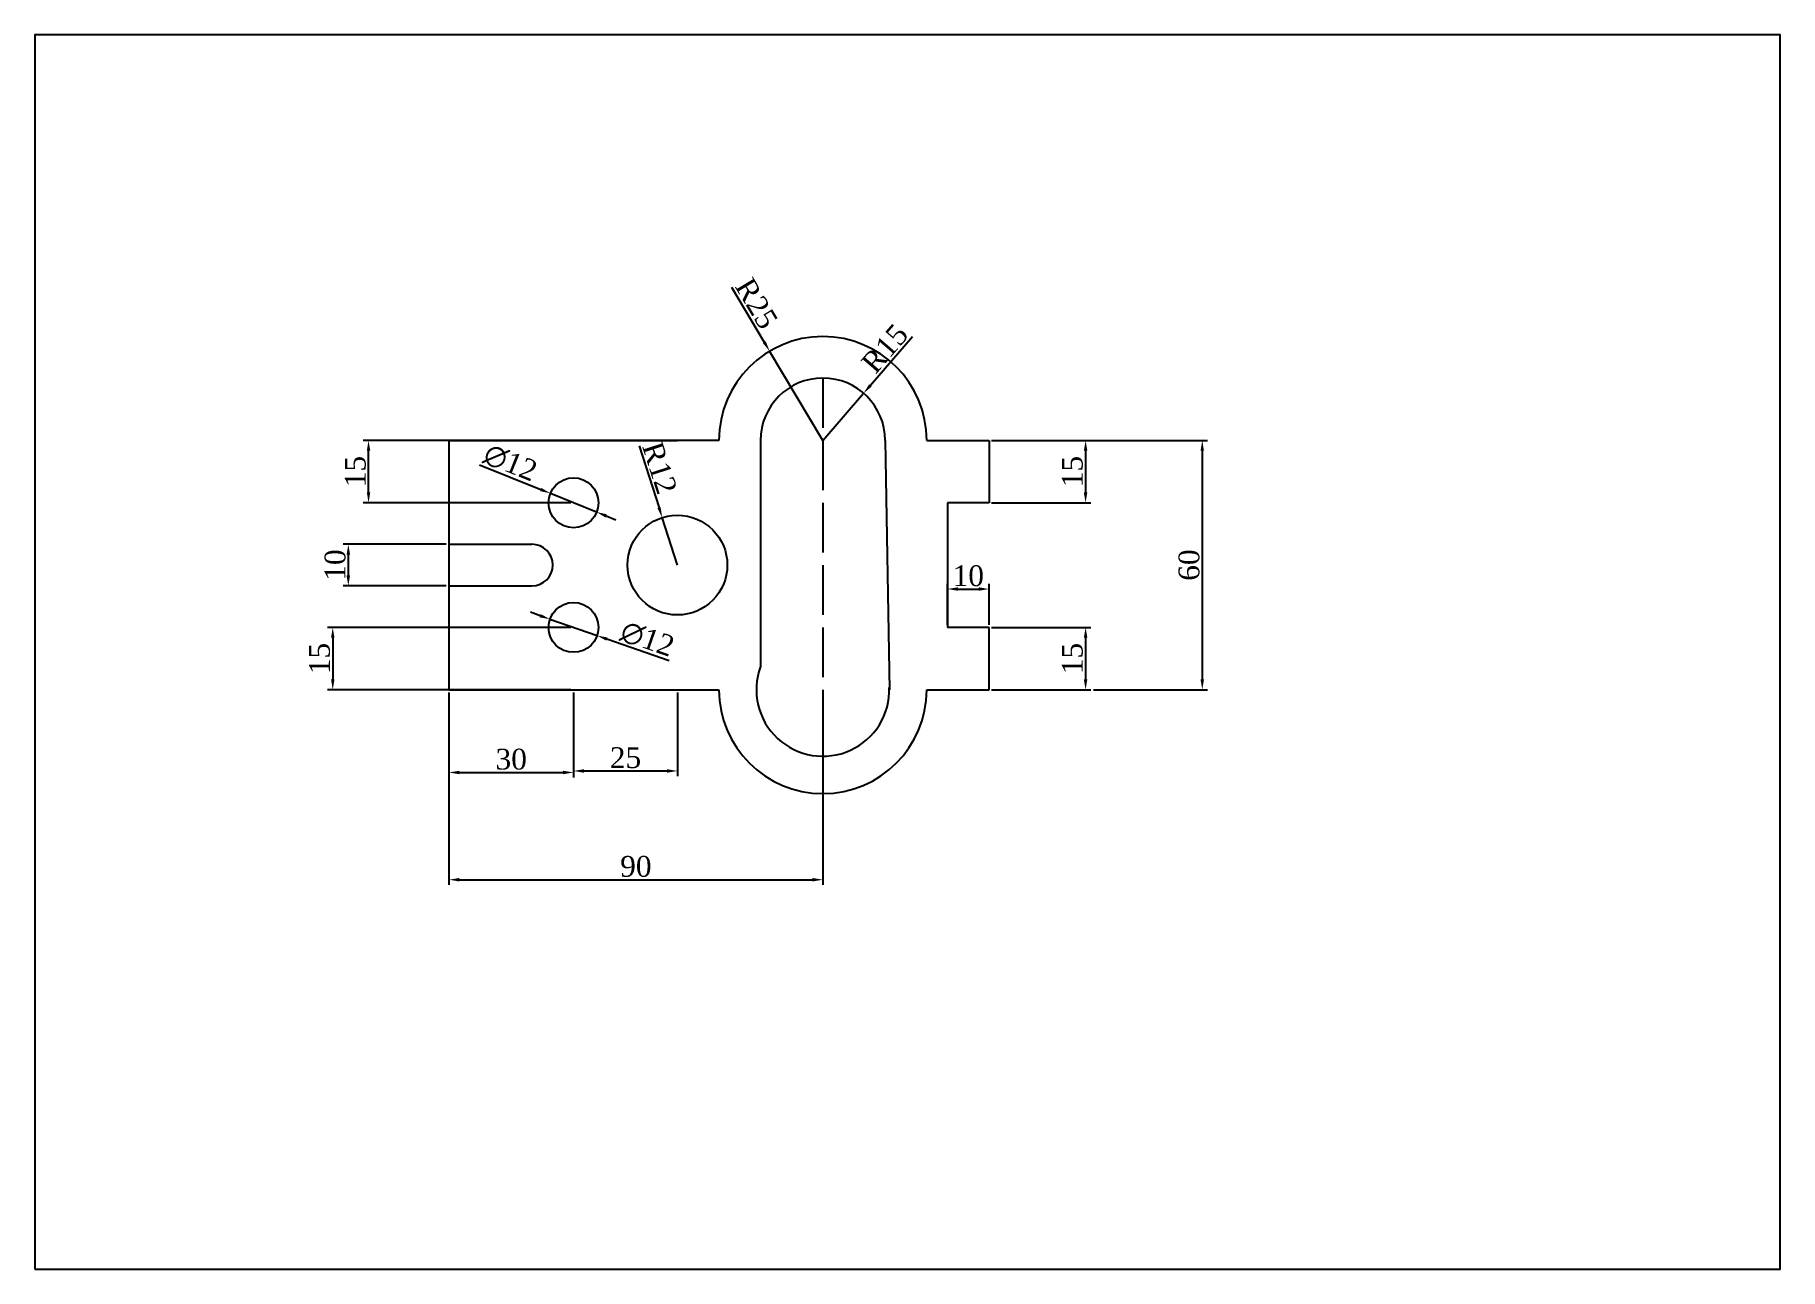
# Model space of a CAD drawing. Header units: millimetres. Extents: x 0 to 420, y 0 to 297.
import ezdxf

# ---------------------------------------------------------------- set-up
doc = ezdxf.new("R2010")
doc.units = ezdxf.units.MM
doc.linetypes.add('ACAD_ISO02W100', pattern=[15, 12, -3])
doc.styles.get("Standard").update_dxf_attribs({"font": 'times.ttf', "height": 5})
doc.dimstyles.new('ISO-25', dxfattribs={"dimtxt": 5, "dimasz": 2.5, "dimexe": 1.25, "dimexo": 0.625, "dimtad": 1, "dimdec": 0, "dimtxsty": 'Standard', "dimcen": 2.5, "dimadec": 0, "dimazin": 0, "dimtfac": 1, "dimtdec": 0, "dimtmove": 0, "dimatfit": 3, "dimfxl": 1, "dimarcsym": 0})

# ---------------------------------------------------------------- blocks, each defined once
blk = doc.blocks.new('*D1')
at = {"color": 0, "lineweight": -2, "transparency": 16777216}
for p, q in [((230.25, 199.42), (254.11, 199.42)), ((252.86, 196.92), (252.86, 186.92)), ((230.25, 184.42), (254.11, 184.42))]:
    blk.add_line(p, q, dxfattribs=at)
at = {"color": 0, "transparency": 16777216}
for points in [[(252.44, 196.92), (253.28, 196.92), (252.86, 199.42)], [(252.44, 186.92), (253.28, 186.92), (252.86, 184.42)]]:
    blk.add_solid(points, dxfattribs=at)
at = {"layer": 'Defpoints', "color": 0, "transparency": 16777216}
for p in [(229.63, 199.42), (229.63, 184.42), (252.86, 184.42)]:
    blk.add_point(p, dxfattribs=at)
at = {"color": 0, "transparency": 16777216, "insert": (249.69, 191.92), "char_height": 5, "attachment_point": 5, "rotation": 90}
blk.add_mtext('15', dxfattribs=at)
blk = doc.blocks.new('*D2')
at = {"color": 0, "lineweight": -2, "transparency": 16777216}
for p, q in [((230.25, 154.42), (254.11, 154.42)), ((252.86, 151.92), (252.86, 141.92)), ((230.25, 139.42), (254.11, 139.42))]:
    blk.add_line(p, q, dxfattribs=at)
at = {"color": 0, "transparency": 16777216}
for points in [[(252.44, 151.92), (253.28, 151.92), (252.86, 154.42)], [(252.44, 141.92), (253.28, 141.92), (252.86, 139.42)]]:
    blk.add_solid(points, dxfattribs=at)
at = {"layer": 'Defpoints', "color": 0, "transparency": 16777216}
for p in [(229.63, 154.42), (229.63, 139.42), (252.86, 139.42)]:
    blk.add_point(p, dxfattribs=at)
at = {"color": 0, "transparency": 16777216, "insert": (249.69, 146.92), "char_height": 5, "attachment_point": 5, "rotation": 90}
blk.add_mtext('15', dxfattribs=at)
blk = doc.blocks.new('*D3')
at = {"color": 0, "lineweight": -2, "transparency": 16777216}
for p, q in [((219.63, 155.04), (219.63, 164.9)), ((229.63, 155.04), (229.63, 164.9)), ((222.13, 163.65), (227.13, 163.65))]:
    blk.add_line(p, q, dxfattribs=at)
at = {"color": 0, "transparency": 16777216}
for points in [[(222.13, 164.07), (222.13, 163.23), (219.63, 163.65)], [(227.13, 164.07), (227.13, 163.23), (229.63, 163.65)]]:
    blk.add_solid(points, dxfattribs=at)
at = {"layer": 'Defpoints', "color": 0, "transparency": 16777216}
for p in [(229.63, 163.65), (219.63, 154.42), (229.63, 154.42)]:
    blk.add_point(p, dxfattribs=at)
at = {"color": 0, "transparency": 16777216, "insert": (224.63, 166.82), "char_height": 5, "attachment_point": 5}
blk.add_mtext('10', dxfattribs=at)
blk = doc.blocks.new('*D4')
at = {"color": 0, "lineweight": -2, "transparency": 16777216}
for p, q in [((253.9, 199.42), (282.19, 199.42)), ((280.94, 196.92), (280.94, 141.92)), ((254.74, 139.42), (282.19, 139.42))]:
    blk.add_line(p, q, dxfattribs=at)
at = {"color": 0, "transparency": 16777216}
for points in [[(280.52, 196.92), (281.35, 196.92), (280.94, 199.42)], [(280.52, 141.92), (281.35, 141.92), (280.94, 139.42)]]:
    blk.add_solid(points, dxfattribs=at)
at = {"layer": 'Defpoints', "color": 0, "transparency": 16777216}
for p in [(253.28, 199.42), (254.11, 139.42), (280.94, 139.42)]:
    blk.add_point(p, dxfattribs=at)
at = {"color": 0, "transparency": 16777216, "insert": (277.77, 169.42), "char_height": 5, "attachment_point": 5, "rotation": 90}
blk.add_mtext('60', dxfattribs=at)
blk = doc.blocks.new('*D5')
at = {"color": 0, "lineweight": -2, "transparency": 16777216}
for p, q in [((211.17, 224.34), (201.07, 212.66)), ((189.63, 199.42), (199.44, 210.77))]:
    blk.add_line(p, q, dxfattribs=at)
at = {"color": 0, "transparency": 16777216}
blk.add_solid([(200.76, 212.93), (201.39, 212.38), (199.44, 210.77)], dxfattribs=at)
at = {"layer": 'Defpoints', "color": 0, "transparency": 16777216}
for p in [(199.44, 210.77), (189.63, 199.42)]:
    blk.add_point(p, dxfattribs=at)
at = {"color": 0, "transparency": 16777216, "insert": (204.55, 221.52), "char_height": 5, "attachment_point": 5, "rotation": 49.1512}
blk.add_mtext('R15', dxfattribs=at)
blk = doc.blocks.new('*D6')
at = {"color": 0, "lineweight": -2, "transparency": 16777216}
for p, q in [((167.64, 236.3), (175.54, 223.04)), ((189.63, 199.42), (176.82, 220.89))]:
    blk.add_line(p, q, dxfattribs=at)
at = {"color": 0, "transparency": 16777216}
blk.add_solid([(175.9, 223.25), (175.19, 222.83), (176.82, 220.89)], dxfattribs=at)
at = {"layer": 'Defpoints', "color": 0, "transparency": 16777216}
for p in [(176.82, 220.89), (189.63, 199.42)]:
    blk.add_point(p, dxfattribs=at)
at = {"color": 0, "transparency": 16777216, "insert": (173.67, 232.37), "char_height": 5, "attachment_point": 5, "rotation": 300.803}
blk.add_mtext('R25', dxfattribs=at)
blk = doc.blocks.new('*D7')
at = {"color": 0, "lineweight": -2, "transparency": 16777216}
for p, q in [((129, 199.42), (79.04, 199.42)), ((80.29, 186.92), (80.29, 196.92)), ((129, 184.42), (79.04, 184.42))]:
    blk.add_line(p, q, dxfattribs=at)
at = {"color": 0, "transparency": 16777216}
for points in [[(79.88, 196.92), (80.71, 196.92), (80.29, 199.42)], [(79.88, 186.92), (80.71, 186.92), (80.29, 184.42)]]:
    blk.add_solid(points, dxfattribs=at)
at = {"layer": 'Defpoints', "color": 0, "transparency": 16777216}
for p in [(80.29, 199.42), (129.63, 199.42), (129.63, 184.42)]:
    blk.add_point(p, dxfattribs=at)
at = {"color": 0, "transparency": 16777216, "insert": (77.13, 191.92), "char_height": 5, "attachment_point": 5, "rotation": 90}
blk.add_mtext('15', dxfattribs=at)
blk = doc.blocks.new('*D8')
at = {"color": 0, "lineweight": -2, "transparency": 16777216}
for p, q in [((129, 154.42), (70.43, 154.42)), ((71.68, 151.92), (71.68, 141.92)), ((129, 139.42), (70.43, 139.42))]:
    blk.add_line(p, q, dxfattribs=at)
at = {"color": 0, "transparency": 16777216}
for points in [[(71.27, 151.92), (72.1, 151.92), (71.68, 154.42)], [(71.27, 141.92), (72.1, 141.92), (71.68, 139.42)]]:
    blk.add_solid(points, dxfattribs=at)
at = {"layer": 'Defpoints', "color": 0, "transparency": 16777216}
for p in [(129.63, 154.42), (71.68, 139.42), (129.63, 139.42)]:
    blk.add_point(p, dxfattribs=at)
at = {"color": 0, "transparency": 16777216, "insert": (68.52, 146.92), "char_height": 5, "attachment_point": 5, "rotation": 90}
blk.add_mtext('15', dxfattribs=at)
blk = doc.blocks.new('*D9')
at = {"color": 0, "lineweight": -2, "transparency": 16777216}
for p, q in [((99, 174.42), (74.18, 174.42)), ((75.43, 171.92), (75.43, 166.92)), ((99, 164.42), (74.18, 164.42))]:
    blk.add_line(p, q, dxfattribs=at)
at = {"color": 0, "transparency": 16777216}
for points in [[(75.01, 171.92), (75.84, 171.92), (75.43, 174.42)], [(75.01, 166.92), (75.84, 166.92), (75.43, 164.42)]]:
    blk.add_solid(points, dxfattribs=at)
at = {"layer": 'Defpoints', "color": 0, "transparency": 16777216}
for p in [(99.63, 174.42), (75.43, 164.42), (99.63, 164.42)]:
    blk.add_point(p, dxfattribs=at)
at = {"color": 0, "transparency": 16777216, "insert": (72.26, 169.42), "char_height": 5, "attachment_point": 5, "rotation": 90}
blk.add_mtext('10', dxfattribs=at)
blk = doc.blocks.new('*D10')
at = {"color": 0, "lineweight": -2, "transparency": 16777216}
for p, q in [((145.42, 198.1), (150.2, 183.23)), ((154.63, 169.42), (150.96, 180.84))]:
    blk.add_line(p, q, dxfattribs=at)
at = {"color": 0, "transparency": 16777216}
blk.add_solid([(150.59, 183.35), (149.8, 183.1), (150.96, 180.84)], dxfattribs=at)
at = {"layer": 'Defpoints', "color": 0, "transparency": 16777216}
for p in [(150.96, 180.84), (154.63, 169.42)]:
    blk.add_point(p, dxfattribs=at)
at = {"color": 0, "transparency": 16777216, "insert": (150.4, 192.81), "char_height": 5, "attachment_point": 5, "rotation": 287.7895}
blk.add_mtext('R12', dxfattribs=at)
blk = doc.blocks.new('*D11')
at = {"color": 0, "lineweight": -2, "transparency": 16777216}
for p, q in [((107.01, 193.56), (121.75, 187.6)), ((135.19, 182.17), (124.06, 186.67)), ((137.51, 181.23), (139.83, 180.3))]:
    blk.add_line(p, q, dxfattribs=at)
at = {"color": 0, "transparency": 16777216}
for points in [[(121.9, 187.99), (121.59, 187.22), (124.06, 186.67)], [(137.66, 181.62), (137.35, 180.85), (135.19, 182.17)]]:
    blk.add_solid(points, dxfattribs=at)
at = {"layer": 'Defpoints', "color": 0, "transparency": 16777216}
for p in [(124.06, 186.67), (135.19, 182.17)]:
    blk.add_point(p, dxfattribs=at)
at = {"color": 0, "transparency": 16777216, "insert": (114.43, 194.05), "char_height": 5, "attachment_point": 5, "rotation": 337.9926}
blk.add_mtext('∅12', dxfattribs=at)
blk = doc.blocks.new('*D12')
at = {"color": 0, "lineweight": -2, "transparency": 16777216}
for p, q in [((121.6, 157.22), (119.24, 158.05)), ((123.96, 156.4), (135.29, 152.44)), ((152.65, 146.37), (137.65, 151.61))]:
    blk.add_line(p, q, dxfattribs=at)
at = {"color": 0, "transparency": 16777216}
for points in [[(121.74, 157.62), (121.47, 156.83), (123.96, 156.4)], [(137.79, 152.01), (137.51, 151.22), (135.29, 152.44)]]:
    blk.add_solid(points, dxfattribs=at)
at = {"layer": 'Defpoints', "color": 0, "transparency": 16777216}
for p in [(123.96, 156.4), (135.29, 152.44)]:
    blk.add_point(p, dxfattribs=at)
at = {"color": 0, "transparency": 16777216, "insert": (147.4, 151.63), "char_height": 5, "attachment_point": 5, "rotation": 340.7247}
blk.add_mtext('∅12', dxfattribs=at)
blk = doc.blocks.new('*D13')
at = {"color": 0, "lineweight": -2, "transparency": 16777216}
for p, q in [((99.63, 138.79), (99.63, 92.45)), ((189.63, 138.79), (189.63, 92.45)), ((102.13, 93.7), (187.13, 93.7))]:
    blk.add_line(p, q, dxfattribs=at)
for points in [[(102.13, 94.12), (102.13, 93.28), (99.63, 93.7)], [(187.13, 94.12), (187.13, 93.28), (189.63, 93.7)]]:
    blk.add_solid(points, dxfattribs=at)
at = {"layer": 'Defpoints', "color": 0, "lineweight": -2, "transparency": 16777216}
for p in [(99.63, 139.42), (189.63, 139.42), (189.63, 93.7)]:
    blk.add_point(p, dxfattribs=at)
at = {"color": 0, "lineweight": -2, "transparency": 16777216, "insert": (144.63, 96.88), "char_height": 5, "attachment_point": 5}
blk.add_mtext('90', dxfattribs=at)
blk = doc.blocks.new('*D14')
at = {"color": 0, "lineweight": -2, "transparency": 16777216}
for p, q in [((99.63, 138.79), (99.63, 118.26)), ((129.63, 138.79), (129.63, 118.26)), ((102.13, 119.51), (127.13, 119.51))]:
    blk.add_line(p, q, dxfattribs=at)
for points in [[(102.13, 119.93), (102.13, 119.09), (99.63, 119.51)], [(127.13, 119.93), (127.13, 119.09), (129.63, 119.51)]]:
    blk.add_solid(points, dxfattribs=at)
at = {"layer": 'Defpoints', "color": 0, "lineweight": -2, "transparency": 16777216}
for p in [(99.63, 139.42), (129.63, 139.42), (129.63, 119.51)]:
    blk.add_point(p, dxfattribs=at)
at = {"color": 0, "lineweight": -2, "transparency": 16777216, "insert": (114.63, 122.68), "char_height": 5, "attachment_point": 5}
blk.add_mtext('30', dxfattribs=at)
blk = doc.blocks.new('*D15')
at = {"color": 0, "lineweight": -2, "transparency": 16777216}
for p, q in [((129.63, 138.79), (129.63, 118.62)), ((154.63, 138.79), (154.63, 118.62)), ((132.13, 119.87), (152.13, 119.87))]:
    blk.add_line(p, q, dxfattribs=at)
for points in [[(132.13, 120.29), (132.13, 119.45), (129.63, 119.87)], [(152.13, 120.29), (152.13, 119.45), (154.63, 119.87)]]:
    blk.add_solid(points, dxfattribs=at)
at = {"layer": 'Defpoints', "color": 0, "lineweight": -2, "transparency": 16777216}
for p in [(129.63, 139.42), (154.63, 139.42), (154.63, 119.87)]:
    blk.add_point(p, dxfattribs=at)
at = {"color": 0, "lineweight": -2, "transparency": 16777216, "insert": (142.13, 123.04), "char_height": 5, "attachment_point": 5}
blk.add_mtext('25', dxfattribs=at)

msp = doc.modelspace()

# ---------------------------------------------------------------- linework, layer by layer
at = {"linetype": 'ACAD_ISO02W100'}
msp.add_line((189.63, 214.42), (189.63, 123.42), dxfattribs=at)
for p, q in [((99.63, 199.42), (99.63, 139.42)), ((164.63, 199.42), (99.63, 199.42)), ((99.63, 199.42), (99.63, 184.42)), ((99.63, 199.42), (99.63, 199.42)), ((99.63, 199.42), (99.63, 174.42)), ((99.63, 199.42), (154.63, 199.42)), ((174.63, 199.42), (174.63, 144.99)), ((204.63, 199.42), (205.63, 139.42)), ((214.63, 199.42), (229.63, 199.42)), ((229.63, 199.42), (229.63, 184.42)), ((229.63, 184.42), (219.63, 184.42)), ((219.63, 184.42), (219.63, 154.42)), ((99.63, 174.42), (119.63, 174.42)), ((99.63, 164.42), (119.63, 164.42)), ((229.63, 154.42), (219.63, 154.42)), ((229.63, 139.42), (229.63, 154.42)), ((99.63, 139.42), (164.63, 139.42)), ((214.63, 139.42), (229.63, 139.42))]:
    msp.add_line(p, q)
msp.add_lwpolyline([(0, 0), (420, 0), (420, 297), (0, 297)], close=True)
for centre, radius in [((129.63, 184.42), 6), ((154.63, 169.42), 12), ((129.63, 154.42), 6)]:
    msp.add_circle(centre, radius)
for centre, radius, start, end in [((189.63, 199.42), 25, 0, 180), ((189.63, 199.42), 15, 0, 180), ((119.63, 169.42), 5, 270, 90), ((189.63, 139.42), 16, 159.6359, 1.9097), ((189.63, 139.42), 25, 180, 0)]:
    msp.add_arc(centre, radius, start, end)

# ---------------------------------------------------------------- dimensions: what is measured, and where the dimension line sits
for center, mpoint, picture, middle in [((189.63, 199.42), (176.82, 220.89), '*D6', (173.67, 232.37)), ((189.63, 199.42), (199.44, 210.77), '*D5', (204.55, 221.52)), ((154.63, 169.42), (150.96, 180.84), '*D10', (150.4, 192.81))]:
    dim = msp.add_radius_dim(center=center, mpoint=mpoint, dimstyle='ISO-25')
    dim.commit()
    dim.dimension.update_dxf_attribs({"geometry": picture, "text_midpoint": middle})
for base, p1, p2, picture, middle in [((80.29, 199.42), (129.63, 184.42), (129.63, 199.42), '*D7', (77.13, 191.92)), ((252.86, 184.42), (229.63, 199.42), (229.63, 184.42), '*D1', (249.69, 191.92)), ((280.94, 139.42), (253.28, 199.42), (254.11, 139.42), '*D4', (277.77, 169.42)), ((75.43, 164.42), (99.63, 174.42), (99.63, 164.42), '*D9', (72.26, 169.42)), ((71.68, 139.42), (129.63, 154.42), (129.63, 139.42), '*D8', (68.52, 146.92)), ((252.86, 139.42), (229.63, 154.42), (229.63, 139.42), '*D2', (249.69, 146.92))]:
    dim = msp.add_linear_dim(base=base, p1=p1, p2=p2, angle=90, dimstyle='ISO-25')
    dim.commit()
    dim.dimension.update_dxf_attribs({"geometry": picture, "text_midpoint": middle})
for p1, p2, picture, middle in [((135.19, 182.17), (124.06, 186.67), '*D11', (114.43, 194.05)), ((123.96, 156.4), (135.29, 152.44), '*D12', (147.4, 151.63))]:
    dim = msp.add_diameter_dim_2p(p1=p1, p2=p2, dimstyle='ISO-25')
    dim.commit()
    dim.dimension.update_dxf_attribs({"geometry": picture, "text_midpoint": middle})
dim = msp.add_linear_dim(base=(229.63, 163.65), p1=(219.63, 154.42), p2=(229.63, 154.42), dimstyle='ISO-25')
dim.commit()
dim.dimension.update_dxf_attribs({"geometry": '*D3', "text_midpoint": (224.63, 166.82)})
at = {"lineweight": -2}
for base, p1, p2, picture, middle in [((189.63, 93.7), (99.63, 139.42), (189.63, 139.42), '*D13', (144.63, 96.88)), ((129.63, 119.51), (99.63, 139.42), (129.63, 139.42), '*D14', (114.63, 122.68)), ((154.63, 119.87), (129.63, 139.42), (154.63, 139.42), '*D15', (142.13, 123.04))]:
    dim = msp.add_linear_dim(base=base, p1=p1, p2=p2, dimstyle='ISO-25', dxfattribs=at)
    dim.commit()
    dim.dimension.update_dxf_attribs({"geometry": picture, "text_midpoint": middle})

doc.saveas('drawing.dxf')
